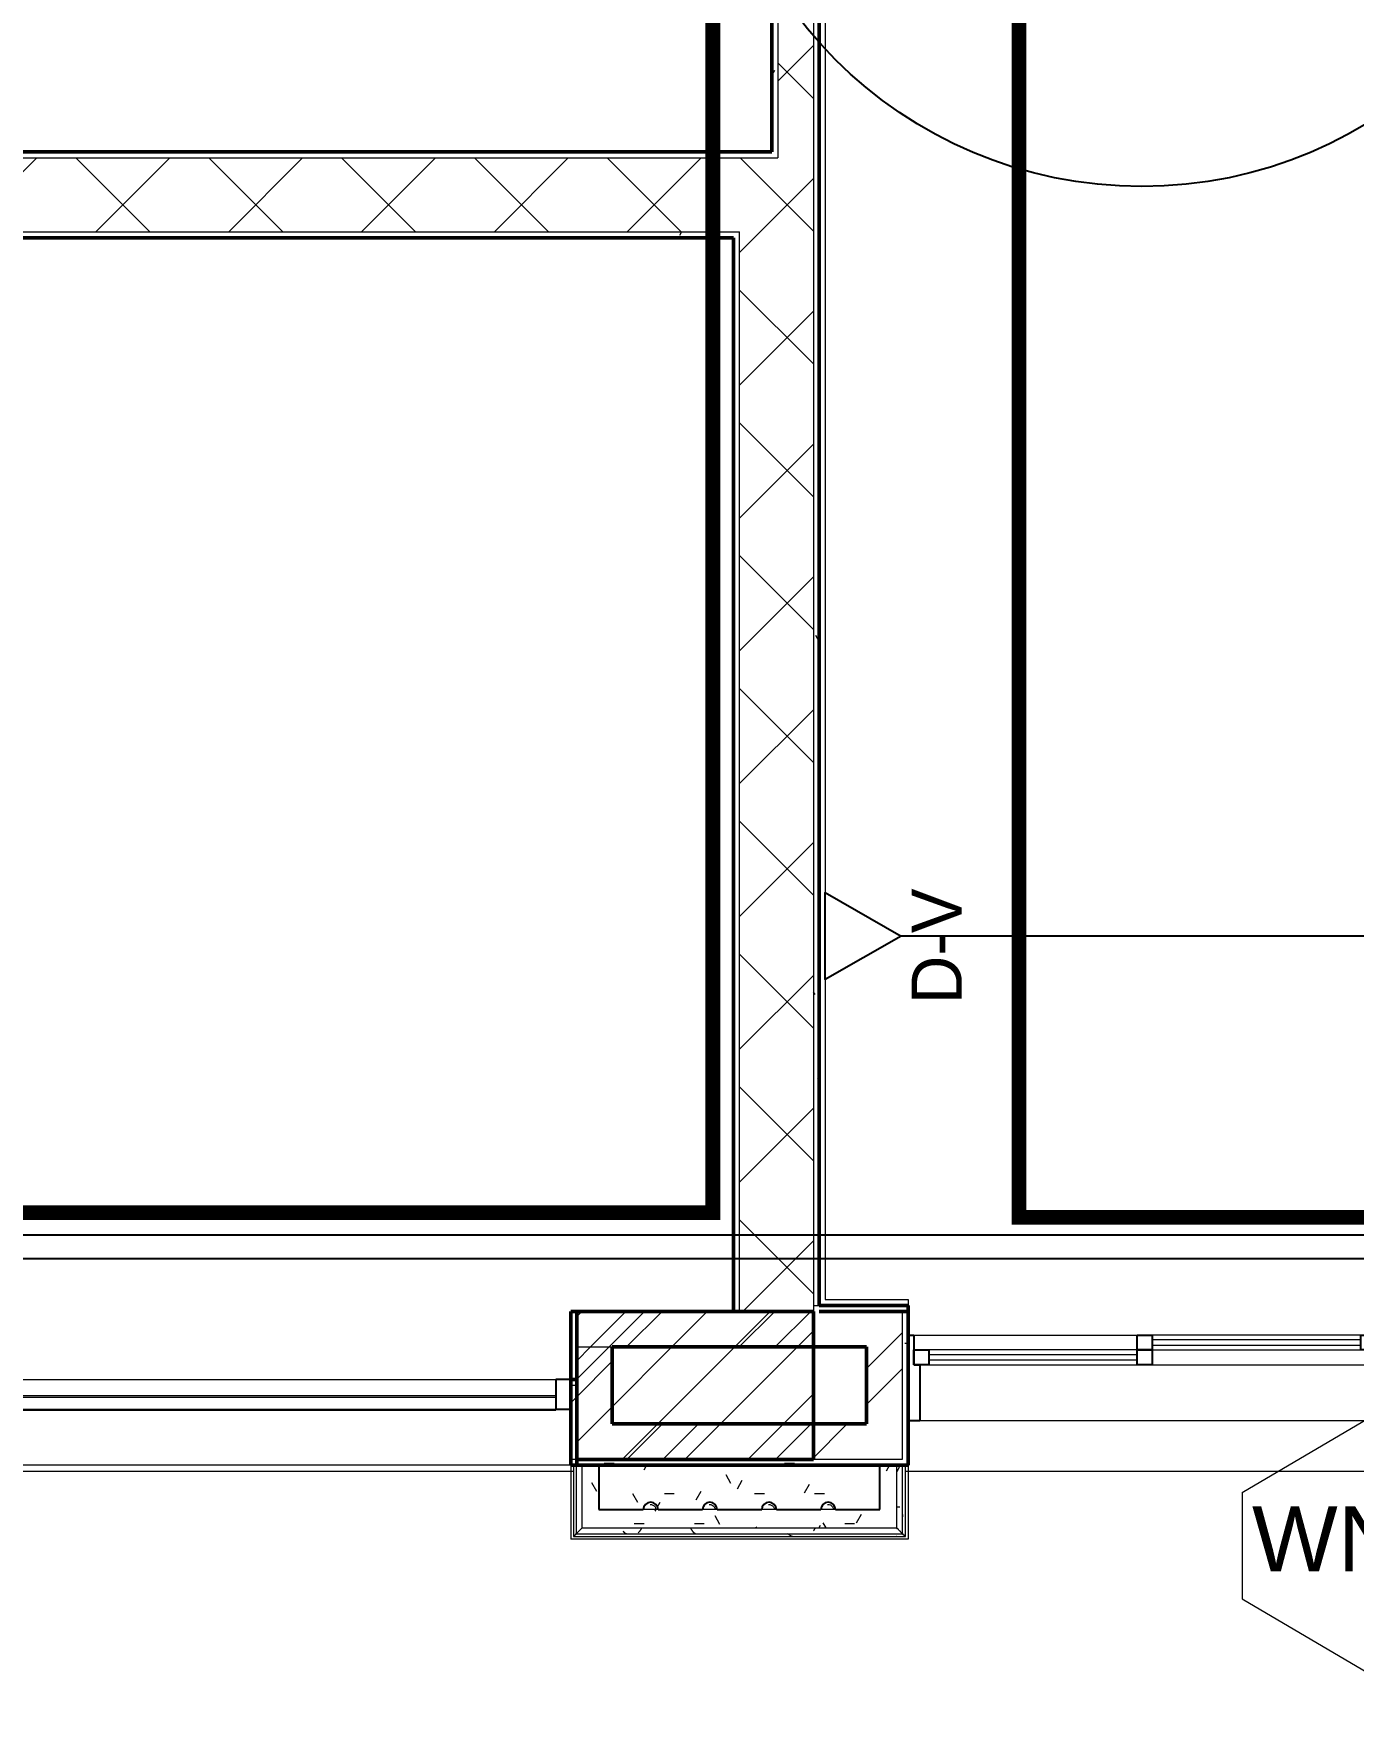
# Model space of a CAD drawing. Header units: millimetres. Extents: x -9358 to 257996, y -67499 to 9117.
# Drawn here: x 3964 to 8426, y -58747 to -53078 of the extents above; entities that cross this region are included whole.
import ezdxf

# ---------------------------------------------------------------- set-up
doc = ezdxf.new("R2010")
doc.units = ezdxf.units.MM
doc.header["$LTSCALE"] = 1000
for name, color, linetype, lineweight in [('A-COL-RFC-1', 8, 'Continuous', 9), ('A-COL-RFC-2', 8, 'Continuous', 50), ('A-FLR-PAT', 8, 'Continuous', 18), ('A-LIN-30-1', 8, 'Continuous', 25), ('A-TYP-WIN', 8, 'Continuous', 0), ('A-WAL-CLD', 8, 'Continuous', 9), ('A-WAL-CMU', 8, 'Continuous', 50), ('A-WAL-CRT-GLS', 8, 'Continuous', 9), ('A-WAL-CRT-GLS-1', 8, 'Continuous', 18), ('A-WAL-CRT-MLN', 8, 'Continuous', 9), ('A-WAL-CRT-MLN-1', 8, 'Continuous', 25), ('A-WAL-FIN', 8, 'Continuous', 9), ('A-WAL-LOW-20', 8, 'Continuous', 18), ('A-WAL-LOW-20-1', 8, 'Continuous', 50), ('A-WAL-LOW-30', 8, 'Continuous', 18), ('A-WAL-PAT-1', 8, 'Continuous', 9), ('A-WAL-PRT', 8, 'Continuous', 50), ('A-WIN', 8, 'Continuous', 9), ('A-WIN-1', 8, 'Continuous', 25), ('A-WIN-2', 8, 'Continuous', 18)]:
    doc.layers.add(name, color=color, linetype=linetype, lineweight=lineweight)
for name, color, linetype in [('CCTV', 4, 'Continuous'), ('CCTVNET', 6, 'Continuous'), ('DATANET', 4, 'Continuous'), ('F POINT AGN', 7, 'Continuous'), ('Route - rack2', 7, 'Continuous')]:
    doc.layers.add(name, color=color, linetype=linetype)
doc.styles.add('Arial_8', font='arial.ttf', dxfattribs={"height": 220})
pattern_1 = [(0, (0, 0), (812.8, 203.2), [33.528, -576.072, 33.528, -576.072, -3251.2]), (0, (0, 0), (812.8, 203.2), [-1219.2, 33.528, -1185.672, 33.528, -576.072, -1422.4]), (0, (0, 0), (812.8, 203.2), [-3048, 33.528, -372.872, 33.528, -982.472]), (120, (304.8, 101.6), (-582.37636, 602.30545), [33.528, -576.072, 33.528, -576.072, -3251.2]), (120, (304.8, 101.6), (-582.37636, 602.30545), [-1219.2, 33.528, -1185.672, 33.528, -576.072, -1422.4]), (120, (304.8, 101.6), (-582.37636, 602.30545), [-3048, 33.528, -372.872, 33.528, -982.472]), (240, (406.4, 508), (-230.42364, -805.50545), [33.528, -576.072, 33.528, -576.072, -3251.2]), (240, (406.4, 508), (-230.42364, -805.50545), [-1219.2, 33.528, -1185.672, 33.528, -576.072, -1422.4]), (240, (406.4, 508), (-230.42364, -805.50545), [-3048, 33.528, -372.872, 33.528, -982.472])]
pattern_2 = [(45, (0, 0), (-251.4472, 251.4472), []), (45, (0, 381), (-251.4472, 251.4472), [])]
pattern_3 = [(45, (0, 0), (-224.5064, 224.5064), []), (135, (0, 0), (-224.5064, -224.5064), [])]
pattern_4 = [(0, (0, 0), (406.4, 101.6), [33.528, -271.272, 33.528, -271.272, -1625.6]), (0, (0, 0), (406.4, 101.6), [-609.6, 33.528, -576.072, 33.528, -271.272, -711.2]), (0, (0, 0), (406.4, 101.6), [-1524, 33.528, -169.672, 33.528, -474.472]), (120, (152.4, 50.8), (-291.18818, 301.15272), [33.528, -271.272, 33.528, -271.272, -1625.6]), (120, (152.4, 50.8), (-291.18818, 301.15272), [-609.6, 33.528, -576.072, 33.528, -271.272, -711.2]), (120, (152.4, 50.8), (-291.18818, 301.15272), [-1524, 33.528, -169.672, 33.528, -474.472]), (240, (203.2, 254), (-115.21182, -402.75272), [33.528, -271.272, 33.528, -271.272, -1625.6]), (240, (203.2, 254), (-115.21182, -402.75272), [-609.6, 33.528, -576.072, 33.528, -271.272, -711.2]), (240, (203.2, 254), (-115.21182, -402.75272), [-1524, 33.528, -169.672, 33.528, -474.472])]

# ---------------------------------------------------------------- blocks, each defined once
blk = doc.blocks.new('Window Tag - Window Tag-41068-01-Ground Floor Plan')
at = {"layer": 'A-TYP-WIN'}
for p, q in [((-4.506, 1.627), (-0.238, 4.142)), ((-0.238, 4.142), (4.181, 1.556)), ((-4.506, 1.627), (-4.506, -1.959)), ((4.181, 1.556), (4.181, -1.888)), ((-4.506, -1.959), (-0.238, -4.474)), ((-0.238, -4.474), (4.181, -1.888))]:
    blk.add_line(p, q, dxfattribs=at)
blk = doc.blocks.new('D-V')
at = {"color": 3}
blk.add_lwpolyline([(1.2, 256.5), (146.9, 0), (-146.9, 0), (1.2, 256.5)], dxfattribs=at)
at = {"layer": 'CCTV', "color": 2}
blk.add_attdef('D-V', (-225.1, 246.5), '', height=170, dxfattribs=at)
blk = doc.blocks.new('Sliding_Window_Double - 3200 x 2700-2665653-01-Ground Floor Furniture Plan')
at = {"layer": 'A-WIN'}
for p, q in [((-1436.3, 99.4), (1643.7, 99.4)), ((-701.8, -90.6), (-1406.3, -90.6)), ((858.2, -90.6), (-650.9, -90.6)), ((1613.7, -90.6), (909.1, -90.6)), ((-1406.3, -140.6), (-701.8, -140.6)), ((53.7, -140.6), (-650.9, -140.6)), ((858.2, -140.6), (153.7, -140.6)), ((909.1, -140.6), (1613.7, -140.6)), ((-701.8, -190.6), (-1456.3, -190.6)), ((-650.9, -190.6), (53.7, -190.6)), ((153.7, -190.6), (858.2, -190.6)), ((1663.7, -190.6), (909.1, -190.6))]:
    blk.add_line(p, q, dxfattribs=at)
at = {"layer": 'A-WIN-1'}
for p, q in [((-1476.3, 99.4), (-1436.3, 99.4)), ((-1436.3, 99.4), (-1436.3, -90.6)), ((1643.7, 99.4), (1683.7, 99.4)), ((1643.7, -90.6), (1643.7, 99.4)), ((-1456.3, -90.6), (-1456.3, -190.6)), ((-1436.3, -90.6), (-1456.3, -90.6)), ((-1456.3, -140.6), (-1456.3, -90.6)), ((-1456.3, -90.6), (-1406.3, -90.6)), ((-1406.3, -90.6), (-1406.3, -140.6)), ((-701.8, -140.6), (-701.8, -90.6)), ((-701.8, -90.6), (-650.9, -90.6)), ((-650.9, -90.6), (-650.9, -140.6)), ((858.2, -140.6), (858.2, -90.6)), ((858.2, -90.6), (909.1, -90.6)), ((909.1, -90.6), (909.1, -140.6)), ((1613.7, -140.6), (1613.7, -90.6)), ((1613.7, -90.6), (1663.7, -90.6)), ((1663.7, -90.6), (1643.7, -90.6)), ((1663.7, -190.6), (1663.7, -90.6)), ((1663.7, -90.6), (1663.7, -140.6)), ((-1406.3, -140.6), (-1456.3, -140.6)), ((-650.9, -140.6), (-701.8, -140.6)), ((-701.8, -190.6), (-701.8, -140.6)), ((-701.8, -140.6), (-650.9, -140.6)), ((-650.9, -140.6), (-650.9, -190.6)), ((53.7, -190.6), (53.7, -140.6)), ((53.7, -140.6), (103.7, -140.6)), ((103.7, -190.6), (103.7, -140.6)), ((103.7, -140.6), (153.7, -140.6)), ((103.7, -140.6), (103.7, -190.6)), ((153.7, -140.6), (153.7, -190.6)), ((858.2, -190.6), (858.2, -140.6)), ((858.2, -140.6), (909.1, -140.6)), ((909.1, -140.6), (858.2, -140.6)), ((909.1, -140.6), (909.1, -190.6)), ((1663.7, -140.6), (1613.7, -140.6)), ((-1456.3, -190.6), (-1476.3, -190.6)), ((-650.9, -190.6), (-701.8, -190.6)), ((103.7, -190.6), (53.7, -190.6)), ((153.7, -190.6), (103.7, -190.6)), ((909.1, -190.6), (858.2, -190.6)), ((1683.7, -190.6), (1663.7, -190.6))]:
    blk.add_line(p, q, dxfattribs=at)
at = {"layer": 'A-WIN-2'}
for p, q in [((-1406.3, -105.6), (-701.8, -105.6)), ((-1406.3, -125.6), (-1406.3, -105.6)), ((-701.8, -105.6), (-701.8, -125.6)), ((909.1, -105.6), (1613.7, -105.6)), ((909.1, -125.6), (909.1, -105.6)), ((1613.7, -105.6), (1613.7, -125.6)), ((-701.8, -125.6), (-1406.3, -125.6)), ((-650.9, -155.6), (53.7, -155.6)), ((-650.9, -175.6), (-650.9, -155.6)), ((53.7, -155.6), (53.7, -175.6)), ((153.7, -155.6), (858.2, -155.6)), ((153.7, -175.6), (153.7, -155.6)), ((858.2, -155.6), (858.2, -175.6)), ((1613.7, -125.6), (909.1, -125.6)), ((53.7, -175.6), (-650.9, -175.6)), ((858.2, -175.6), (153.7, -175.6))]:
    blk.add_line(p, q, dxfattribs=at)
blk = doc.blocks.new('Louver - Louver-2666266-01-Ground Floor Furniture Plan')
at = {"layer": 'A-WAL-CRT-GLS'}
for p, q in [((-1200, 49.5), (1200, 49.5)), ((-1200, -53.5), (-1200, -50.5)), ((-1200, -50.5), (1200, -50.5)), ((-1200, -53.5), (1200, -53.5)), ((1200, -50.5), (1200, -53.5))]:
    blk.add_line(p, q, dxfattribs=at)
at = {"layer": 'A-WAL-CRT-GLS-1'}
for p, q in [((1200, -5.5), (-1200, -5.5)), ((-1200, -5.5), (-1200, -9.7)), ((-1200, -9.7), (1200, -9.7)), ((1200, -9.7), (1200, -5.5))]:
    blk.add_line(p, q, dxfattribs=at)
blk = doc.blocks.new('Rectangular Mullion - 50 x 100mm-2666364-01-Ground Floor Furniture Plan')
at = {"layer": 'A-WAL-CRT-MLN-1'}
for p, q in [((-50, 50), (0, 50)), ((-50, -50), (-50, 50)), ((0, 50), (0, -50)), ((0, -50), (-50, -50))]:
    blk.add_line(p, q, dxfattribs=at)
blk = doc.blocks.new('FP_354-01-Ground Floor Furniture Plan')
at = {"layer": 'A-WAL-LOW-20'}
blk.add_line((5798.6, -57770), (5798.6, -58001.4), dxfattribs=at)
blk = doc.blocks.new('FP_355-01-Ground Floor Furniture Plan')
at = {"layer": 'A-WAL-LOW-20'}
blk.add_line((5788.9, -57770), (5788.9, -58011.1), dxfattribs=at)
blk = doc.blocks.new('FP_356-01-Ground Floor Furniture Plan')
at = {"layer": 'A-WAL-LOW-20'}
blk.add_line((5798.6, -58001.4), (6901.4, -58001.4), dxfattribs=at)
at = {"layer": 'A-WAL-PAT-1'}
for p, q in [((5958, -57993.7), (5957.4, -57993)), ((5958.5, -57994.4), (5958, -57993.7)), ((5959, -57995.1), (5958.5, -57994.4)), ((6011.9, -57994), (6011.3, -57994.7)), ((6012.4, -57993.4), (6011.9, -57994)), ((6012.9, -57992.6), (6012.4, -57993.4)), ((6013.4, -57991.9), (6012.9, -57992.6)), ((6013.9, -57991.2), (6013.4, -57991.9)), ((6014.4, -57990.4), (6013.9, -57991.2)), ((6014.9, -57989.6), (6014.4, -57990.4)), ((6015.5, -57988.8), (6014.9, -57989.6)), ((6016, -57988), (6015.5, -57988.8)), ((6016.5, -57987.2), (6016, -57988)), ((6017, -57986.3), (6016.5, -57987.2)), ((6017.5, -57985.5), (6017, -57986.3)), ((6018, -57984.6), (6017.5, -57985.5)), ((6018.6, -57983.7), (6018, -57984.6)), ((6019.1, -57982.9), (6018.6, -57983.7)), ((6019.6, -57982), (6019.1, -57982.9)), ((6185.6, -57982.9), (6185.1, -57982)), ((6186.2, -57983.8), (6185.6, -57982.9)), ((6186.7, -57984.7), (6186.2, -57983.8)), ((6187.2, -57985.6), (6186.7, -57984.7)), ((6187.7, -57986.5), (6187.2, -57985.6)), ((6188.3, -57987.3), (6187.7, -57986.5)), ((6188.8, -57988.2), (6188.3, -57987.3)), ((6189.3, -57989), (6188.8, -57988.2)), ((6189.9, -57989.8), (6189.3, -57989)), ((6190.4, -57990.6), (6189.9, -57989.8)), ((6190.9, -57991.4), (6190.4, -57990.6)), ((6191.5, -57992.2), (6190.9, -57991.4)), ((6192, -57992.9), (6191.5, -57992.2)), ((6192.5, -57993.6), (6192, -57992.9)), ((6193, -57994.3), (6192.5, -57993.6)), ((6193.6, -57995), (6193, -57994.3)), ((6601.1, -57990.3), (6600.6, -57991.1)), ((6601.6, -57989.5), (6601.1, -57990.3)), ((6602.1, -57988.7), (6601.6, -57989.5)), ((6602.6, -57987.9), (6602.1, -57988.7)), ((6603.1, -57987.1), (6602.6, -57987.9)), ((6603.6, -57986.3), (6603.1, -57987.1)), ((6604.1, -57985.4), (6603.6, -57986.3)), ((6604.6, -57984.6), (6604.1, -57985.4)), ((6605.2, -57983.7), (6604.6, -57984.6)), ((6605.7, -57982.8), (6605.2, -57983.7)), ((6606.2, -57982), (6605.7, -57982.8)), ((5959.5, -57995.7), (5959, -57995.1)), ((5960.1, -57996.3), (5959.5, -57995.7)), ((5960.6, -57996.9), (5960.1, -57996.3)), ((5961.1, -57997.5), (5960.6, -57996.9)), ((5961.6, -57998), (5961.1, -57997.5)), ((5962.2, -57998.5), (5961.6, -57998)), ((5962.7, -57999), (5962.2, -57998.5)), ((5963.2, -57999.5), (5962.7, -57999)), ((5963.7, -57999.9), (5963.2, -57999.5)), ((5964.3, -58000.3), (5963.7, -57999.9)), ((5964.8, -58000.6), (5964.3, -58000.3)), ((5965.3, -58001), (5964.8, -58000.6)), ((5965.8, -58001.3), (5965.3, -58001)), ((5966.4, -58001.5), (5965.8, -58001.3)), ((5966.9, -58001.8), (5966.4, -58001.5)), ((5967.4, -58002), (5966.9, -58001.8)), ((5967.9, -58002.1), (5967.4, -58002)), ((5968.4, -58002.3), (5967.9, -58002.1)), ((5969, -58002.4), (5968.4, -58002.3)), ((5969.5, -58002.5), (5969, -58002.4)), ((5970, -58002.5), (5969.5, -58002.5)), ((6008.8, -57997.7), (6008.2, -57998.2)), ((6009.3, -57997.1), (6008.8, -57997.7)), ((6009.8, -57996.5), (6009.3, -57997.1)), ((6010.3, -57996), (6009.8, -57996.5)), ((6010.8, -57995.3), (6010.3, -57996)), ((6011.3, -57994.7), (6010.8, -57995.3)), ((6194.1, -57995.6), (6193.6, -57995)), ((6194.6, -57996.3), (6194.1, -57995.6)), ((6195.2, -57996.9), (6194.6, -57996.3)), ((6195.7, -57997.4), (6195.2, -57996.9)), ((6196.2, -57998), (6195.7, -57997.4)), ((6196.7, -57998.5), (6196.2, -57998)), ((6197.3, -57999), (6196.7, -57998.5)), ((6197.8, -57999.4), (6197.3, -57999)), ((6198.3, -57999.8), (6197.8, -57999.4)), ((6198.9, -58000.2), (6198.3, -57999.8)), ((6199.4, -58000.6), (6198.9, -58000.2)), ((6199.9, -58000.9), (6199.4, -58000.6)), ((6200.5, -58001.2), (6199.9, -58000.9)), ((6201, -58001.5), (6200.5, -58001.2))]:
    blk.add_line(p, q, dxfattribs=at)
blk = doc.blocks.new('FP_357-01-Ground Floor Furniture Plan')
at = {"layer": 'A-WAL-LOW-20'}
blk.add_line((5788.9, -58011.1), (6911.1, -58011.1), dxfattribs=at)
at = {"layer": 'A-WAL-PAT-1'}
for p, q in [((6515.6, -58003.2), (6514.1, -58001.9)), ((6517.2, -58004.4), (6515.6, -58003.2)), ((6518.7, -58005.5), (6517.2, -58004.4)), ((6520.2, -58006.5), (6518.7, -58005.5)), ((6521.7, -58007.5), (6520.2, -58006.5)), ((6523.3, -58008.3), (6521.7, -58007.5)), ((6524.8, -58009.1), (6523.3, -58008.3)), ((6526.3, -58009.8), (6524.8, -58009.1)), ((6527.8, -58010.4), (6526.3, -58009.8)), ((6529.4, -58010.9), (6527.8, -58010.4)), ((6652.8, -58012.2), (6651.4, -58012)), ((6654.3, -58012.2), (6652.8, -58012.2)), ((6879.7, -58010.4), (6878.2, -58009.8)), ((6881.2, -58010.9), (6879.7, -58010.4)), ((6882.7, -58011.4), (6881.2, -58010.9)), ((6884.3, -58011.7), (6882.7, -58011.4)), ((6885.8, -58012), (6884.3, -58011.7)), ((6887.3, -58012.1), (6885.8, -58012)), ((6888.8, -58012.2), (6887.3, -58012.1))]:
    blk.add_line(p, q, dxfattribs=at)
blk = doc.blocks.new('FP_358-01-Ground Floor Furniture Plan')
at = {"layer": 'A-WAL-LOW-20'}
blk.add_line((6901.4, -58001.4), (6901.4, -57770), dxfattribs=at)
at = {"layer": 'A-WAL-PAT-1'}
for p, q in [((6882, -57792.6), (6882.5, -57791.7)), ((6882.5, -57791.7), (6883, -57790.8)), ((6883, -57790.8), (6883.5, -57789.9)), ((6883.5, -57789.9), (6884, -57789)), ((6884, -57789), (6884.6, -57788.1)), ((6884.6, -57788.1), (6885.1, -57787.2)), ((6885.1, -57787.2), (6885.6, -57786.3)), ((6885.6, -57786.3), (6886.1, -57785.4)), ((6886.1, -57785.4), (6886.6, -57784.5)), ((6886.6, -57784.5), (6887.1, -57783.6)), ((6887.1, -57783.6), (6887.5, -57782.7)), ((6887.5, -57782.7), (6888, -57781.8)), ((6888, -57781.8), (6888.5, -57780.8)), ((6888.5, -57780.8), (6889, -57779.9)), ((6889, -57779.9), (6889.4, -57779)), ((6889.4, -57779), (6889.9, -57778.1)), ((6889.9, -57778.1), (6890.4, -57777.2)), ((6890.4, -57777.2), (6890.8, -57776.3)), ((6892.3, -57912), (6882, -57912)), ((6902.5, -57936.9), (6902.5, -57936)), ((6902.5, -57937.8), (6902.5, -57936.9)), ((6902.1, -57944.2), (6902.2, -57943.3)), ((6902.2, -57942.3), (6902.3, -57941.4)), ((6902.2, -57943.3), (6902.2, -57942.3)), ((6902.3, -57941.4), (6902.4, -57940.5)), ((6902.4, -57939.6), (6902.5, -57938.7)), ((6902.4, -57940.5), (6902.4, -57939.6)), ((6902.5, -57938.7), (6902.5, -57937.8))]:
    blk.add_line(p, q, dxfattribs=at)
blk = doc.blocks.new('FP_359-01-Ground Floor Furniture Plan')
at = {"layer": 'A-WAL-LOW-20'}
blk.add_line((6911.1, -58011.1), (6911.1, -57770), dxfattribs=at)
blk = doc.blocks.new('Walls 339 - Walls 78-2891665-01-Ground Floor Furniture Plan')
at = {"layer": 'A-WAL-PAT-1'}
h = blk.add_hatch(dxfattribs=at)
h.set_pattern_fill('FP_137', color=256, style=0, pattern_type=2)
h.set_pattern_definition(pattern_4)
h.paths.add_polyline_path([(6650, -57920), (6646, -57918), (6646, -57918.9), (6648.5, -57919.6)], flags=0)
h.paths.add_polyline_path([(6450.3, -57920), (6446.3, -57918), (6446.3, -57918.9), (6448.7, -57919.6)], flags=0)
h.paths.add_polyline_path([(6250, -57920), (6246, -57918), (6246, -57918.9), (6248.5, -57919.6)], flags=0)
h.paths.add_polyline_path([(6050, -57920), (6046, -57918), (6046, -57918.9), (6048.5, -57919.6)], flags=0)
h.paths.add_polyline_path([(5875, -57981.7), (6881.7, -57981.7), (6881.7, -57770), (6825, -57770), (6825, -57920), (6675, -57920), (6674.4, -57920), (6625.8, -57920), (6625, -57920), (6475.3, -57920), (6474.6, -57920), (6426.1, -57920), (6425.3, -57920), (6275, -57920), (6274.4, -57920), (6225.8, -57920), (6225, -57920), (6075, -57920), (6074.4, -57920), (6025.6, -57919.8), (6025, -57920), (5875, -57920), (5875, -57770), (5818.3, -57770), (5818.3, -57981.7)], flags=0)
at = {"layer": 'A-WAL-LOW-20'}
for p, q in [((5818.3, -57981.7), (5818.3, -57770)), ((6881.7, -57981.7), (6881.7, -57770)), ((5818.3, -57981.7), (6881.7, -57981.7))]:
    blk.add_line(p, q, dxfattribs=at)
for points, knots in [([(5798.6, -58001.4), (5798.6, -58001.4), (5798.8, -58001.2), (5799.7, -58000.3), (5801.4, -57998.6), (5803, -57997), (5804.9, -57995.1), (5807.1, -57992.9), (5809.6, -57990.4), (5813.3, -57986.7), (5816.3, -57983.8), (5818.3, -57981.7)], [0.4599876, 0.4599876, 0.4599876, 0.4599876, 0.5, 0.6, 0.65, 0.7, 0.75, 0.8, 0.85, 0.9, 1, 1, 1, 1]), ([(6901.4, -58001.4), (6901.4, -58001.4), (6901.2, -58001.2), (6900.3, -58000.3), (6898.6, -57998.6), (6897, -57997), (6895.1, -57995.1), (6892.9, -57992.9), (6890.4, -57990.4), (6886.7, -57986.7), (6883.8, -57983.7), (6881.7, -57981.7)], [0.4599876, 0.4599876, 0.4599876, 0.4599876, 0.5, 0.6, 0.65, 0.7, 0.75, 0.8, 0.85, 0.9, 1, 1, 1, 1]), ([(5788.9, -58011.1), (5788.9, -58011.1), (5789.3, -58010.7), (5792.2, -58007.8), (5796.1, -58003.9), (5798, -58002)], [0.1701475, 0.1701475, 0.1701475, 0.1701475, 0.25, 0.5, 0.6488772, 0.6488772, 0.6488772, 0.6488772]), ([(6911.1, -58011.1), (6911.1, -58011.1), (6910.7, -58010.7), (6907.8, -58007.8), (6903.9, -58003.9), (6902, -58002)], [0.1701475, 0.1701475, 0.1701475, 0.1701475, 0.25, 0.5, 0.6488772, 0.6488772, 0.6488772, 0.6488772])]:
    blk.add_open_spline(points, degree=3, knots=knots, dxfattribs=at)
for name in ['FP_355-01-Ground Floor Furniture Plan', 'FP_354-01-Ground Floor Furniture Plan', 'FP_358-01-Ground Floor Furniture Plan', 'FP_359-01-Ground Floor Furniture Plan', 'FP_356-01-Ground Floor Furniture Plan', 'FP_357-01-Ground Floor Furniture Plan']:
    blk.add_blockref(name, (0, 0), dxfattribs=at)
blk = doc.blocks.new('FP_360-01-Ground Floor Furniture Plan')
at = {"layer": 'A-WAL-PAT-1'}
for p, q in [((6248.1, -57902.6), (6253, -57902.8)), ((6253, -57902.8), (6257.6, -57904.3)), ((6257.6, -57904.3), (6261.7, -57907)), ((6261.7, -57907), (6264.8, -57910.7)), ((6264.8, -57910.7), (6266.8, -57915.2)), ((6266.8, -57915.2), (6267.5, -57920))]:
    blk.add_line(p, q, dxfattribs=at)
blk = doc.blocks.new('FP_361-01-Ground Floor Furniture Plan')
at = {"layer": 'A-WAL-PAT-1'}
for p, q in [((6448.3, -57902.6), (6453.2, -57902.8)), ((6453.2, -57902.8), (6457.8, -57904.3)), ((6457.8, -57904.3), (6461.9, -57907)), ((6461.9, -57907), (6465.1, -57910.7)), ((6465.1, -57910.7), (6467, -57915.2)), ((6467, -57915.2), (6467.7, -57920))]:
    blk.add_line(p, q, dxfattribs=at)
blk = doc.blocks.new('FP_362-01-Ground Floor Furniture Plan')
at = {"layer": 'A-WAL-PAT-1'}
for p, q in [((6648, -57902.6), (6652.9, -57902.8)), ((6652.9, -57902.8), (6657.6, -57904.2)), ((6657.6, -57904.2), (6661.6, -57907)), ((6661.6, -57907), (6664.8, -57910.7)), ((6664.8, -57910.7), (6666.8, -57915.2)), ((6666.8, -57915.2), (6667.5, -57920))]:
    blk.add_line(p, q, dxfattribs=at)
blk = doc.blocks.new('FP_363-01-Ground Floor Furniture Plan')
at = {"layer": 'A-WAL-PAT-1'}
for p, q in [((6048.2, -57902.6), (6053, -57902.8)), ((6053, -57902.8), (6057.7, -57904.3)), ((6057.7, -57904.3), (6061.7, -57907)), ((6061.7, -57907), (6064.8, -57910.7)), ((6064.8, -57910.7), (6066.8, -57915.2)), ((6066.8, -57915.2), (6067.5, -57920))]:
    blk.add_line(p, q, dxfattribs=at)
blk = doc.blocks.new('Walls 380 - Walls 304-2891687-01-Ground Floor Furniture Plan')
at = {"layer": 'A-WAL-PAT-1'}
h = blk.add_hatch(dxfattribs=at)
h.set_pattern_fill('FP_136', color=256, style=0, pattern_type=2)
h.set_pattern_definition(pattern_4)
h.paths.add_polyline_path([(6425.3, -57920), (6430, -57905.3), (6442.5, -57896.2), (6458, -57896.2), (6470.5, -57905.3), (6475.3, -57920), (6625, -57920), (6629.8, -57905.3), (6642.3, -57896.2), (6657.7, -57896.2), (6670.2, -57905.3), (6675, -57920), (6825, -57920), (6825, -57770), (5875, -57770), (5875, -57920), (6025, -57920), (6029.8, -57905.3), (6042.3, -57896.2), (6057.7, -57896.2), (6070.2, -57905.3), (6075, -57920), (6225, -57920), (6229.8, -57905.3), (6242.3, -57896.2), (6257.7, -57896.2), (6270.2, -57905.3), (6275, -57920), (6277.9, -57920)], flags=0)
at = {"layer": 'A-LIN-30-1'}
for p, q in [((6825, -57770), (5875, -57770)), ((5875, -57770), (5875, -57920)), ((6825, -57920), (6825, -57770)), ((5875, -57920), (6025, -57920)), ((6075, -57920), (6225, -57920)), ((6275, -57920), (6425.3, -57920)), ((6475.3, -57920), (6625, -57920)), ((6675, -57920), (6825, -57920))]:
    blk.add_line(p, q, dxfattribs=at)
for centre, start in [((6050, -57920), 360), ((6250, -57920), 0), ((6450.3, -57920), 0), ((6650, -57920), 0)]:
    blk.add_arc(centre, 25, start, 180, dxfattribs=at)
at = {"layer": 'A-WAL-FIN'}
for p, q in [((6250, -57920), (6225, -57920)), ((6275, -57920), (6250, -57920)), ((6450.3, -57920), (6425.3, -57920)), ((6475.3, -57920), (6450.3, -57920)), ((6650, -57920), (6625, -57920)), ((6675, -57920), (6650, -57920))]:
    blk.add_line(p, q, dxfattribs=at)
at = {"layer": 'A-WAL-FIN', "flags": 128}
for points in [[(6050, -57920), (6044.4, -57920), (6039.1, -57920), (6034.4, -57920), (6030.4, -57920), (6027.5, -57920), (6025.6, -57920), (6025, -57920)], [(6075, -57920), (6074.4, -57920), (6072.5, -57920), (6069.6, -57920), (6065.6, -57920), (6060.9, -57920), (6055.6, -57920), (6050, -57920)]]:
    blk.add_lwpolyline(points, dxfattribs=at)
at = {"layer": 'A-WAL-LOW-20-1'}
for name in ['FP_363-01-Ground Floor Furniture Plan', 'FP_360-01-Ground Floor Furniture Plan', 'FP_361-01-Ground Floor Furniture Plan', 'FP_362-01-Ground Floor Furniture Plan']:
    blk.add_blockref(name, (0, 0), dxfattribs=at)
blk = doc.blocks.new('G')
at = {"layer": 'A-COL-RFC-1'}
h = blk.add_hatch(dxfattribs=at)
h.set_pattern_fill('FP_4', color=256, style=0, pattern_type=2)
h.set_pattern_definition([(45, (0, 0), (-106.066, 106.066), [])])
h.paths.add_polyline_path([(5800, -57750), (6600, -57750), (6600, -57250), (5800, -57250), (5800, -57450)], flags=0)
at = {"layer": 'A-WAL-PAT-1'}
h = blk.add_hatch(dxfattribs=at)
h.set_pattern_fill('FP_2', color=256, style=0, pattern_type=2)
h.set_pattern_definition(pattern_1)
h.paths.add_polyline_path([(6460, -53330), (6480, -53330), (6480, -48450), (6460, -48450), (6460, -53113.6)], flags=0)
h.paths.add_polyline_path([(6480, -48330), (6480, -45080), (6460, -45080), (6460, -48330)], flags=0)
h = blk.add_hatch(dxfattribs=at)
h.set_pattern_fill('FP_3', color=256, style=0, pattern_type=2)
h.set_pattern_definition(pattern_3)
h.paths.add_polyline_path([(6600, -53475), (6600, -45200), (6480, -45200), (6480, -53350), (6565, -53350), (6565, -53475)], flags=0)
h = blk.add_hatch(dxfattribs=at)
h.set_pattern_fill('FP_2', color=256, style=0, pattern_type=2)
h.set_pattern_definition(pattern_1)
h.paths.add_polyline_path([(6600, -53475), (6620, -53475), (6620, -45220), (6600, -45220), (6600, -53113.6)], flags=0)
h = blk.add_hatch(dxfattribs=at)
h.set_pattern_fill('FP_2', color=256, style=0, pattern_type=2)
h.set_pattern_definition(pattern_1)
h.paths.add_polyline_path([(6480, -53350), (6480, -53330), (-650, -53330), (-650, -53350), (6032.1, -53350)], flags=0)
h = blk.add_hatch(dxfattribs=at)
h.set_pattern_fill('FP_3', color=256, style=0, pattern_type=2)
h.set_pattern_definition(pattern_3)
h.paths.add_polyline_path([(6350, -53600), (6565, -53600), (6565, -53350), (-650, -53350), (-650, -53600), (6032.1, -53600)], flags=0)
h = blk.add_hatch(dxfattribs=at)
h.set_pattern_fill('FP_3', color=256, style=0, pattern_type=2)
h.set_pattern_definition(pattern_3)
h.paths.add_polyline_path([(6600, -57250), (6600, -53475), (6565, -53475), (6565, -53600), (6350, -53600), (6350, -57250), (6523.7, -57250)], flags=0)
h = blk.add_hatch(dxfattribs=at)
h.set_pattern_fill('FP_2', color=256, style=0, pattern_type=2)
h.set_pattern_definition(pattern_1)
h.paths.add_polyline_path([(6600, -57230), (6620, -57230), (6620, -53475), (6600, -53475), (6600, -57088.7)], flags=0)
h = blk.add_hatch(dxfattribs=at)
h.set_pattern_fill('FP_2', color=256, style=0, pattern_type=2)
h.set_pattern_definition(pattern_1)
h.paths.add_polyline_path([(6330, -53620), (6350, -53620), (6350, -53600), (-800, -53600), (-800, -53620), (6032.1, -53620)], flags=0)
h = blk.add_hatch(dxfattribs=at)
h.set_pattern_fill('FP_2', color=256, style=0, pattern_type=2)
h.set_pattern_definition(pattern_1)
h.paths.add_polyline_path([(6330, -57250), (6350, -57250), (6350, -53620), (6330, -53620), (6330, -56727.3)], flags=0)
h = blk.add_hatch(dxfattribs=at)
h.set_pattern_fill('FP_1', color=256, style=0, pattern_type=2)
h.set_pattern_definition(pattern_2)
h.paths.add_polyline_path([(6780, -57370), (6900, -57370), (6900, -57250), (5800, -57250), (5800, -57370), (6523.7, -57370)], flags=0)
h = blk.add_hatch(dxfattribs=at)
h.set_pattern_fill('FP_2', color=256, style=0, pattern_type=2)
h.set_pattern_definition(pattern_1)
h.paths.add_polyline_path([(6900, -57750), (6920, -57750), (6920, -57250), (6900, -57250), (6900, -57630)], flags=0)
h = blk.add_hatch(dxfattribs=at)
h.set_pattern_fill('FP_1', color=256, style=0, pattern_type=2)
h.set_pattern_definition(pattern_2)
h.paths.add_polyline_path([(5920, -57750), (5920, -57370), (5800, -57370), (5800, -57750)], flags=0)
h = blk.add_hatch(dxfattribs=at)
h.set_pattern_fill('FP_1', color=256, style=0, pattern_type=2)
h.set_pattern_definition(pattern_2)
h.paths.add_polyline_path([(6900, -57630), (6900, -57370), (6780, -57370), (6780, -57630)], flags=0)
h = blk.add_hatch(dxfattribs=at)
h.set_pattern_fill('FP_1', color=256, style=0, pattern_type=2)
h.set_pattern_definition(pattern_2)
h.paths.add_polyline_path([(5780, -57750), (5800, -57750), (5800, -57500), (5780, -57500)], flags=0)
h = blk.add_hatch(dxfattribs=at)
h.set_pattern_fill('FP_1', color=256, style=0, pattern_type=2)
h.set_pattern_definition(pattern_2)
h.paths.add_polyline_path([(6900, -57750), (6900, -57630), (5920, -57630), (5920, -57750), (6523.7, -57750)], flags=0)
h = blk.add_hatch(dxfattribs=at)
h.set_pattern_fill('FP_2', color=256, style=0, pattern_type=2)
h.set_pattern_definition(pattern_1)
h.paths.add_polyline_path([(6920, -57770), (6920, -57750), (5800, -57750), (5800, -57770), (6523.7, -57770)], flags=0)
at = {"layer": 'A-COL-RFC-2'}
for p, q in [((6600, -57250), (5800, -57250)), ((5800, -57250), (5800, -57750)), ((6600, -57750), (6600, -57250)), ((5800, -57750), (6600, -57750))]:
    blk.add_line(p, q, dxfattribs=at)
at = {"layer": 'A-FLR-PAT'}
for p, q in [((3340, -57790), (5789.2, -57790)), ((6910.8, -57790), (10080, -57790))]:
    blk.add_line(p, q, dxfattribs=at)
at = {"layer": 'A-WAL-CLD'}
for p, q in [((6600, -45200), (6600, -57250)), ((6480, -48450), (6480, -53350)), ((-650, -53350), (6480, -53350)), ((-650, -53600), (6350, -53600)), ((6350, -57250), (6350, -53600)), ((5800, -57250), (5800, -57480)), ((6330, -57250), (6600, -57250)), ((6600, -57230), (6620, -57230)), ((6900, -57250), (6900, -57750)), ((5800, -57370), (5920, -57370)), ((5800, -57500), (5780, -57500)), ((6900, -57750), (5780, -57750))]:
    blk.add_line(p, q, dxfattribs=at)
at = {"layer": 'A-WAL-CMU'}
for p, q in [((6330, -57250), (5780, -57250)), ((5780, -57250), (5780, -57770)), ((6920, -57230), (6620, -57230)), ((6920, -57250), (6620, -57250)), ((6920, -57770), (6920, -57230)), ((5920, -57630), (5920, -57370)), ((5920, -57370), (6780, -57370)), ((6780, -57370), (6780, -57630)), ((5800, -57480), (5780, -57480)), ((5800, -57770), (5800, -57480)), ((6780, -57630), (5920, -57630)), ((5780, -57770), (6920, -57770))]:
    blk.add_line(p, q, dxfattribs=at)
at = {"layer": 'A-WAL-LOW-20'}
blk.add_line((6640, -53475), (6640, -57210), dxfattribs=at)
at = {"layer": 'A-WAL-LOW-30'}
for p, q in [((6640, -45240), (6640, -53475)), ((6640, -57210), (6920, -57210)), ((6920, -57210), (6920, -57230)), ((3330, -57480), (5730, -57480)), ((5780, -57770), (3280, -57770)), ((5780, -57770), (5780, -58020)), ((6920, -57770), (6920, -58020)), ((6920, -58020), (5780, -58020))]:
    blk.add_line(p, q, dxfattribs=at)
at = {"layer": 'A-WAL-PRT'}
for p, q in [((6620, -57230), (6620, -45220)), ((6460, -48470), (6460, -53330)), ((6460, -53330), (-650, -53330)), ((-800, -53620), (6330, -53620)), ((6330, -53620), (6330, -57250))]:
    blk.add_line(p, q, dxfattribs=at)
at = {"layer": 'A-WAL-CRT-GLS'}
blk.add_blockref('Louver - Louver-2666266-01-Ground Floor Furniture Plan', (4530, -57530), dxfattribs=at)
at = {"layer": 'A-WAL-CRT-MLN', "extrusion": (0, 0, -1), "rotation": 180}
blk.add_blockref('Rectangular Mullion - 50 x 100mm-2666364-01-Ground Floor Furniture Plan', (-5780, -57530), dxfattribs=at)
at = {"layer": 'A-WAL-LOW-20'}
blk.add_blockref('Walls 339 - Walls 78-2891665-01-Ground Floor Furniture Plan', (0, 0), dxfattribs=at)
at = {"layer": 'A-WAL-LOW-20-1'}
blk.add_blockref('Walls 380 - Walls 304-2891687-01-Ground Floor Furniture Plan', (0, 0), dxfattribs=at)
at = {"layer": 'A-WIN', "rotation": 180}
blk.add_blockref('Sliding_Window_Double - 3200 x 2700-2665653-01-Ground Floor Furniture Plan', (8603.7, -57520.6), dxfattribs=at)
blk = doc.blocks.new('RACK 2- ROUTE .')
at = {"layer": 'F POINT AGN', "color": 1, "const_width": 50}
for points in [[(16509, -57080), (7295, -57080), (7295, -45623), (15138, -45623)], [(15138, -44419), (6260, -44419), (6260, -57064), (-254, -57064), (-254, -54309), (-254, -42044), (7732, -42044), (7732, -32486)]]:
    blk.add_lwpolyline(points, dxfattribs=at)

msp = doc.modelspace()

# ---------------------------------------------------------------- block references
msp.add_blockref('G', (0, -148.1))

# ---------------------------------------------------------------- next in the draw order: linework, layer by layer
at = {"layer": 'CCTVNET', "color": 3}
for points in [[(-1558.6, -57517.5), (-1558.6, -57139.1), (9965, -57139.1), (9965, -43489.5)], [(906.6, -59099.6), (2707, -59099.6), (2707, -57219.1), (10045, -57219.1), (10045, -43489.5)]]:
    msp.add_lwpolyline(points, dxfattribs=at)
at = {"layer": 'DATANET', "color": 3}
msp.add_lwpolyline([(6894.5, -56128.4), (8499.1, -56128.4), (8499.1, -43961.9)], dxfattribs=at)
at = {"layer": 'F POINT AGN', "color": 1}
msp.add_circle((7710, -52131), 1464, dxfattribs=at)

# ---------------------------------------------------------------- next in the draw order: block references
at = {"layer": 'A-TYP-WIN', "xscale": 99.99999999999991, "yscale": 99.99999999999991, "zscale": 99.99999999999991}
msp.add_blockref('Window Tag - Window Tag-41068-01-Ground Floor Plan', (8500, -58173.2), dxfattribs=at)
at = {"layer": 'DATANET', "color": 3}
ref = msp.add_blockref('D-V', (6640, -56128.4), dxfattribs=dict(at, rotation=270))
ref.add_attrib('D-V', 'D-V', (7101.8, -56359.3), dxfattribs={"layer": 'CCTV', "color": 3, "height": 170, "rotation": 90})
at = {"layer": 'Route - rack2', "color": 1}
msp.add_blockref('RACK 2- ROUTE .', (0, 0), dxfattribs=at)

# ---------------------------------------------------------------- next in the draw order: texts
at = {"layer": 'A-TYP-WIN', "insert": (8082.5, -58056.3), "char_height": 220, "width": 609.282, "attachment_point": 1, "style": 'Arial_8'}
msp.add_mtext('WN', dxfattribs=at)

doc.saveas('drawing.dxf')
